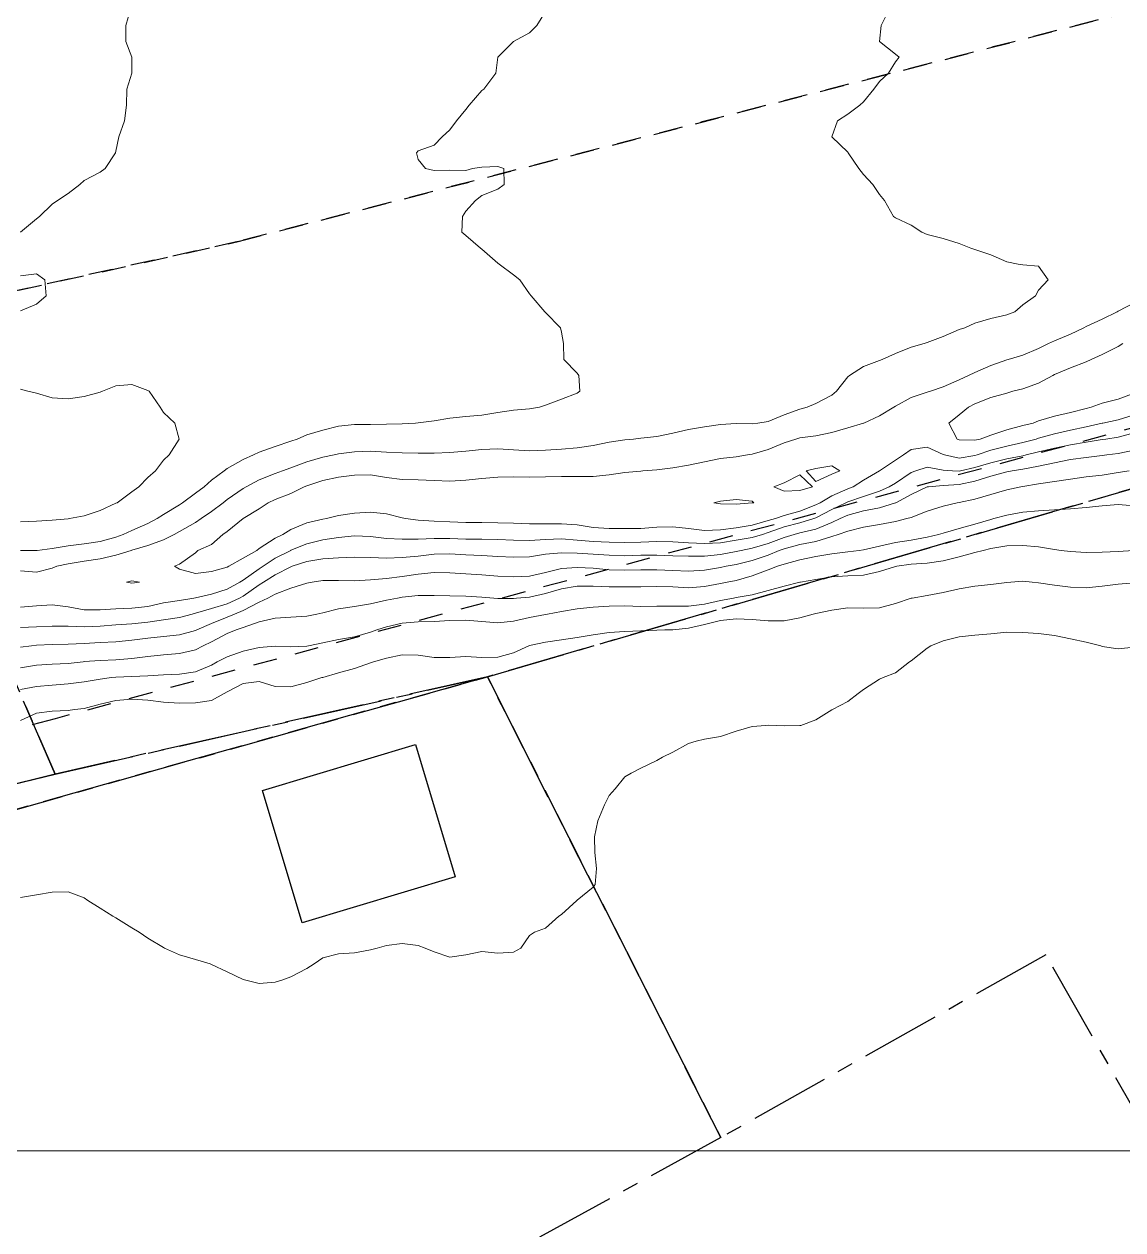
# Model space of a CAD drawing. Header units: centimetres. Extents: x 0 to 642158, y -847 to 649707.
# Drawn here: x 617580.86 to 617615.4, y 621084.89 to 621122.79 of the extents above; entities that cross this region are included whole.
import ezdxf

# ---------------------------------------------------------------- set-up
doc = ezdxf.new("R2010")
doc.units = ezdxf.units.CM
doc.header["$MEASUREMENT"] = 0
doc.linetypes.add('CENTERX2', pattern=[4, 2.5, -0.5, 0.5, -0.5])
doc.linetypes.add('JIS_02_0.7', pattern=[1.35, 0.75, -0.6])
for name, color, linetype, lineweight in [('MEV_grille', 254, 'Continuous', 9), ('WAL_parcellaire agricole', 7, 'JIS_02_0.7', 25), ('WAL_topographie 0.5', 253, 'Continuous', 20)]:
    doc.layers.add(name, color=color, linetype=linetype, lineweight=lineweight)
doc.layers.add('SPW_batiments', color=7, linetype='Continuous')
doc.layers.add('SPW_parcellaire cadastral', color=7, linetype='CENTERX2', lineweight=25, true_color=0xff0542)

# ---------------------------------------------------------------- blocks, each defined once
blk = doc.blocks.new('*U114')
at = {"layer": 'MEV_grille', "transparency": 33554687}
blk.add_lwpolyline([(-1338.461, 0), (1338.461, 0)], dxfattribs=at)
blk = doc.blocks.new('*U115')
at = {"layer": 'MEV_grille', "color": 0, "linetype": 'ByBlock', "lineweight": -2, "transparency": 16777216}
blk.add_blockref('*U114', (0, -1300), dxfattribs=at)

msp = doc.modelspace()

# ---------------------------------------------------------------- linework, layer by layer
at = {"layer": 'SPW_batiments'}
msp.add_lwpolyline([(617589.603, 621094.544), (617588.356, 621098.705), (617593.163, 621100.145), (617594.41, 621095.985), (617589.603, 621094.544)], dxfattribs=at)
at = {"layer": 'SPW_parcellaire cadastral'}
for points in [[(617538.237, 621199.46), (617592.196, 621217.455), (617645.679, 621116.604), (617635.583, 621112.981), (617621.517, 621109.888), (617595.424, 621102.277), (617581.841, 621099.219), (617538.237, 621199.46)], [(617538.237, 621199.46), (617581.841, 621099.219), (617549.441, 621091.194), (617513.087, 621090.2), (617490.744, 621161.536), (617488.605, 621168.331), (617485.609, 621177.591), (617515.448, 621190.015), (617538.237, 621199.46)], [(617595.424, 621102.277), (617621.517, 621109.888), (617635.583, 621112.981), (617645.539, 621095.061), (617620.374, 621080.547), (617612.978, 621093.539), (617602.765, 621087.791), (617595.424, 621102.277)], [(617490.091, 621092.931), (617513.087, 621090.2), (617549.441, 621091.194), (617581.841, 621099.219), (617595.424, 621102.277), (617564.249, 621093.504), (617549.086, 621088.582), (617528.392, 621086.69), (617480.518, 621088.112), (617457.76, 621092.256), (617490.091, 621092.931)], [(617564.249, 621093.504), (617595.424, 621102.277), (617602.765, 621087.791), (617592.493, 621082.147), (617600.315, 621068.351), (617583.188, 621058.863), (617578.975, 621066.199), (617571.135, 621080.808), (617564.249, 621093.504)]]:
    msp.add_lwpolyline(points, dxfattribs=at)
at = {"layer": 'WAL_parcellaire agricole'}
for points in [[(617721.396, 621168.036), (617718.834, 621146.973), (617704.834, 621139.972), (617679.836, 621129.969), (617644.838, 621117.965), (617581.84, 621100.958), (617563.418, 621096.083), (617532.309, 621092.109), (617481.799, 621094.913), (617463.342, 621096.144), (617450.14, 621094.49), (617443.443, 621090.541), (617438.243, 621090.441), (617434.143, 621089.54), (617429.644, 621085.54), (617425.044, 621083.839), (617422.244, 621084.839), (617413.142, 621102.738)], [(617413.228, 621107.04), (617421.575, 621104.22), (617424.591, 621105.439), (617441.341, 621107.941), (617461.341, 621107.443), (617494.841, 621106.281), (617524.34, 621105.784), (617553.006, 621108.287), (617587.588, 621115.958), (617629.004, 621126.63), (617667.668, 621140.134), (617721.396, 621168.036)], [(617721.396, 621168.036), (617667.668, 621140.134), (617629.004, 621126.63), (617587.588, 621115.958), (617553.006, 621108.287), (617524.34, 621105.784), (617494.841, 621106.281), (617461.341, 621107.443), (617441.341, 621107.941), (617424.591, 621105.439), (617421.575, 621104.22), (617413.228, 621107.04)]]:
    msp.add_lwpolyline(points, dxfattribs=at)
at = {"layer": 'WAL_topographie 0.5'}
for points in [[(617608.05, 621123.25), (617607.802, 621122.75), (617607.75, 621122.25), (617608.25, 621121.85), (617608.363, 621121.75), (617608.25, 621121.604), (617608.037, 621121.25), (617607.75, 621120.994), (617607.57, 621120.75), (617607.25, 621120.352), (617607.131, 621120.25), (617606.75, 621119.964), (617606.434, 621119.75), (617606.25, 621119.25), (617606.75, 621118.765), (617606.761, 621118.75), (617607.101, 621118.25), (617607.25, 621118.069), (617607.544, 621117.75), (617607.75, 621117.441), (617607.909, 621117.25), (617608.19, 621116.75), (617608.25, 621116.701), (617608.75, 621116.475), (617609.083, 621116.25), (617609.25, 621116.181), (617609.75, 621116.056), (617610.25, 621115.902), (617610.618, 621115.75), (617610.75, 621115.703), (617611.25, 621115.537), (617611.75, 621115.316), (617612.107, 621115.25), (617612.25, 621115.226), (617612.75, 621115.182), (617613.056, 621114.75), (617612.75, 621114.433), (617612.652, 621114.25), (617612.25, 621113.965), (617612, 621113.75), (617611.75, 621113.655), (617611.25, 621113.539), (617610.75, 621113.395), (617610.433, 621113.25), (617610.25, 621113.189), (617609.75, 621112.975), (617609.25, 621112.786), (617609.154, 621112.75), (617608.75, 621112.643), (617608.25, 621112.442), (617607.834, 621112.25), (617607.75, 621112.214), (617607.25, 621112.032), (617606.803, 621111.75), (617606.75, 621111.71), (617606.402, 621111.25), (617606.25, 621111.132), (617605.75, 621110.866), (617605.478, 621110.75), (617605.25, 621110.693), (617604.75, 621110.51), (617604.25, 621110.304), (617603.927, 621110.25), (617603.75, 621110.228), (617603.25, 621110.239), (617602.75, 621110.21), (617602.25, 621110.138), (617601.75, 621110.049), (617601.25, 621109.932), (617600.75, 621109.833), (617600.25, 621109.776), (617600.013, 621109.75), (617599.75, 621109.724), (617599.25, 621109.651), (617598.75, 621109.552), (617598.25, 621109.478), (617597.75, 621109.437), (617597.25, 621109.397), (617596.75, 621109.384), (617596.25, 621109.411), (617595.75, 621109.438), (617595.25, 621109.422), (617594.75, 621109.371), (617594.25, 621109.327), (617593.75, 621109.303), (617593.25, 621109.304), (617592.75, 621109.316), (617592.25, 621109.341), (617591.75, 621109.369), (617591.25, 621109.352), (617590.75, 621109.282), (617590.605, 621109.25), (617590.25, 621109.182), (617589.75, 621109.031), (617589.25, 621108.843), (617588.983, 621108.75), (617588.75, 621108.669), (617588.25, 621108.468), (617587.846, 621108.25), (617587.75, 621108.195), (617587.25, 621107.848), (617587.12, 621107.75), (617586.75, 621107.474), (617586.432, 621107.25), (617586.25, 621107.132), (617585.75, 621106.846), (617585.576, 621106.75), (617585.25, 621106.586), (617584.75, 621106.401), (617584.25, 621106.256), (617584.231, 621106.25), (617583.75, 621106.102), (617583.25, 621105.984), (617582.75, 621105.907), (617582.25, 621105.826), (617581.894, 621105.75), (617581.75, 621105.687), (617581.25, 621105.569), (617580.75, 621105.606)], [(617584.212, 621123.25), (617584.058, 621122.75), (617584.063, 621122.25), (617584.25, 621121.75), (617584.25, 621121.75), (617584.25, 621121.25), (617584.25, 621121.25), (617584.096, 621120.75), (617584.08, 621120.25), (617584.015, 621119.75), (617583.843, 621119.25), (617583.75, 621118.796), (617583.736, 621118.75), (617583.417, 621118.25), (617583.25, 621118.144), (617582.75, 621117.882), (617582.614, 621117.75), (617582.25, 621117.464), (617581.917, 621117.25), (617581.75, 621117.138), (617581.353, 621116.75), (617581.25, 621116.671), (617580.75, 621116.25)], [(617597.25, 621123.185), (617596.98, 621122.75), (617596.75, 621122.514), (617596.25, 621122.25), (617596.25, 621122.25), (617595.75, 621121.75), (617595.75, 621121.75), (617595.693, 621121.25), (617595.317, 621120.75), (617595.25, 621120.706), (617594.856, 621120.25), (617594.75, 621120.113), (617594.454, 621119.75), (617594.25, 621119.472), (617594.007, 621119.25), (617593.75, 621118.984), (617593.25, 621118.807), (617593.198, 621118.75), (617593.25, 621118.542), (617593.484, 621118.25), (617593.75, 621118.193), (617594.25, 621118.2), (617594.75, 621118.191), (617594.958, 621118.25), (617595.25, 621118.299), (617595.75, 621118.315), (617595.946, 621118.25), (617595.952, 621117.75), (617595.75, 621117.601), (617595.25, 621117.409), (617595.05, 621117.25), (617594.75, 621116.911), (617594.648, 621116.75), (617594.618, 621116.25), (617594.75, 621116.152), (617595.206, 621115.75), (617595.25, 621115.715), (617595.75, 621115.281), (617595.791, 621115.25), (617596.25, 621114.91), (617596.445, 621114.75), (617596.75, 621114.319), (617596.797, 621114.25), (617597.226, 621113.75), (617597.25, 621113.723), (617597.723, 621113.25), (617597.75, 621113.107), (617597.821, 621112.75), (617597.825, 621112.25), (617598.25, 621111.825), (617598.3, 621111.75), (617598.335, 621111.25), (617598.25, 621111.192), (617597.75, 621111.008), (617597.25, 621110.818), (617597.068, 621110.75), (617596.75, 621110.704), (617596.25, 621110.661), (617595.75, 621110.583), (617595.25, 621110.499), (617594.75, 621110.455), (617594.25, 621110.409), (617593.75, 621110.327), (617593.25, 621110.256), (617593.162, 621110.25), (617592.75, 621110.232), (617592.25, 621110.214), (617591.75, 621110.207), (617591.25, 621110.208), (617590.75, 621110.154), (617590.25, 621110.032), (617589.75, 621109.878), (617589.448, 621109.75), (617589.25, 621109.682), (617588.75, 621109.516), (617588.25, 621109.338), (617588.069, 621109.25), (617587.75, 621109.108), (617587.25, 621108.822), (617587.15, 621108.75), (617586.75, 621108.456), (617586.519, 621108.25), (617586.25, 621108.044), (617585.847, 621107.75), (617585.75, 621107.687), (617585.25, 621107.376), (617585.05, 621107.25), (617584.75, 621107.1), (617584.25, 621106.877), (617583.982, 621106.75), (617583.75, 621106.67), (617583.25, 621106.528), (617582.75, 621106.453), (617582.25, 621106.396), (617581.75, 621106.311), (617581.27, 621106.25), (617581.25, 621106.248), (617580.75, 621106.243)], [(617580.75, 621114.88), (617581.25, 621114.947), (617581.511, 621114.75), (617581.561, 621114.25), (617581.25, 621113.986), (617580.75, 621113.776)], [(617615.75, 621114.036), (617615.25, 621113.766), (617615.219, 621113.75), (617614.75, 621113.521), (617614.25, 621113.289), (617614.176, 621113.25), (617613.75, 621113.05), (617613.25, 621112.839), (617613.065, 621112.75), (617612.75, 621112.601), (617612.25, 621112.391), (617611.796, 621112.25), (617611.75, 621112.236), (617611.25, 621112.061), (617610.75, 621111.846), (617610.549, 621111.75), (617610.25, 621111.616), (617609.75, 621111.39), (617609.351, 621111.25), (617609.25, 621111.22), (617608.75, 621111.054), (617608.25, 621110.783), (617608.199, 621110.75), (617607.75, 621110.483), (617607.253, 621110.25), (617607.25, 621110.249), (617606.75, 621110.102), (617606.25, 621109.958), (617605.75, 621109.855), (617605.25, 621109.786), (617605.124, 621109.75), (617604.75, 621109.634), (617604.25, 621109.423), (617603.75, 621109.271), (617603.597, 621109.25), (617603.25, 621109.195), (617602.75, 621109.137), (617602.25, 621109.038), (617601.75, 621108.926), (617601.25, 621108.849), (617600.75, 621108.786), (617600.313, 621108.75), (617600.25, 621108.745), (617599.75, 621108.701), (617599.25, 621108.622), (617598.75, 621108.57), (617598.25, 621108.569), (617597.75, 621108.576), (617597.25, 621108.558), (617596.75, 621108.55), (617596.25, 621108.561), (617595.75, 621108.557), (617595.25, 621108.514), (617594.75, 621108.454), (617594.25, 621108.425), (617593.75, 621108.445), (617593.25, 621108.472), (617592.75, 621108.476), (617592.25, 621108.537), (617591.75, 621108.628), (617591.25, 621108.616), (617590.75, 621108.551), (617590.25, 621108.452), (617589.75, 621108.282), (617589.669, 621108.25), (617589.25, 621108.039), (617588.75, 621107.851), (617588.533, 621107.75), (617588.25, 621107.561), (617587.75, 621107.25), (617587.75, 621107.25), (617587.25, 621106.848), (617587.113, 621106.75), (617586.75, 621106.44), (617586.329, 621106.25), (617586.25, 621106.176), (617585.75, 621105.814), (617585.595, 621105.75), (617585.75, 621105.662), (617586.25, 621105.525), (617586.75, 621105.589), (617587.25, 621105.725), (617587.301, 621105.75), (617587.75, 621106.009), (617588.182, 621106.25), (617588.25, 621106.305), (617588.75, 621106.639), (617588.994, 621106.75), (617589.25, 621106.908), (617589.75, 621107.112), (617590.25, 621107.231), (617590.365, 621107.25), (617590.75, 621107.342), (617591.25, 621107.424), (617591.75, 621107.45), (617592.25, 621107.398), (617592.75, 621107.274), (617592.853, 621107.25), (617593.25, 621107.205), (617593.75, 621107.173), (617594.25, 621107.147), (617594.75, 621107.131), (617595.25, 621107.127), (617595.75, 621107.12), (617596.25, 621107.105), (617596.75, 621107.086), (617597.25, 621107.082), (617597.75, 621107.088), (617598.25, 621107.055), (617598.75, 621106.973), (617599.25, 621106.939), (617599.75, 621106.934), (617600.25, 621106.938), (617600.75, 621106.977), (617601.25, 621106.987), (617601.75, 621106.936), (617602.25, 621106.879), (617602.75, 621106.895), (617603.25, 621106.964), (617603.75, 621107.047), (617604.25, 621107.185), (617604.481, 621107.25), (617604.75, 621107.346), (617605.25, 621107.486), (617605.75, 621107.679), (617605.885, 621107.75), (617606.25, 621107.963), (617606.75, 621108.181), (617606.927, 621108.25), (617607.25, 621108.456), (617607.75, 621108.75), (617607.75, 621108.75), (617608.25, 621109.087), (617608.507, 621109.25), (617608.75, 621109.418), (617609.25, 621109.496), (617609.75, 621109.267), (617609.794, 621109.25), (617610.25, 621109.145), (617610.75, 621109.229), (617610.818, 621109.25), (617611.25, 621109.398), (617611.75, 621109.526), (617612.25, 621109.645), (617612.67, 621109.75), (617612.75, 621109.774), (617613.25, 621109.912), (617613.75, 621110.028), (617614.25, 621110.135), (617614.75, 621110.246), (617614.771, 621110.25), (617615.25, 621110.355), (617615.75, 621110.514)], [(617615.401, 621112.75), (617615.25, 621112.662), (617614.75, 621112.407), (617614.406, 621112.25), (617614.25, 621112.178), (617613.75, 621111.993), (617613.25, 621111.775), (617613.202, 621111.75), (617612.75, 621111.508), (617612.25, 621111.333), (617611.941, 621111.25), (617611.75, 621111.191), (617611.25, 621111.053), (617610.75, 621110.86), (617610.547, 621110.75), (617610.25, 621110.506), (617609.929, 621110.25), (617610.196, 621109.75), (617610.25, 621109.726), (617610.75, 621109.715)], [(617580.75, 621111.314), (617580.984, 621111.25), (617581.25, 621111.188), (617581.75, 621111.049), (617582.25, 621111.015), (617582.75, 621111.083), (617583.25, 621111.219), (617583.33, 621111.25), (617583.75, 621111.422), (617584.25, 621111.463), (617584.75, 621111.281), (617584.791, 621111.25), (617585.139, 621110.75), (617585.25, 621110.583), (617585.598, 621110.25), (617585.736, 621109.75), (617585.419, 621109.25), (617585.25, 621109.083), (617584.989, 621108.75), (617584.75, 621108.54), (617584.474, 621108.25), (617584.25, 621108.091), (617583.791, 621107.75), (617583.75, 621107.731), (617583.25, 621107.509), (617582.75, 621107.333), (617582.29, 621107.25), (617582.25, 621107.247), (617581.75, 621107.204), (617581.25, 621107.168), (617580.75, 621107.153)], [(617610.75, 621109.715), (617610.91, 621109.75), (617611.25, 621109.875), (617611.75, 621110.041), (617612.25, 621110.176), (617612.578, 621110.25), (617612.75, 621110.321), (617613.25, 621110.469), (617613.75, 621110.581), (617614.25, 621110.708), (617614.407, 621110.75), (617614.75, 621110.874), (617615.25, 621111), (617615.75, 621111.194)], [(617580.75, 621104.463), (617581.25, 621104.512), (617581.75, 621104.541), (617582.25, 621104.481), (617582.75, 621104.381), (617583.25, 621104.377), (617583.75, 621104.418), (617584.25, 621104.43), (617584.75, 621104.488), (617585.25, 621104.603), (617585.75, 621104.68), (617586.194, 621104.75), (617586.25, 621104.76), (617586.75, 621104.876), (617587.25, 621105.033), (617587.641, 621105.25), (617587.75, 621105.319), (617588.25, 621105.667), (617588.376, 621105.75), (617588.75, 621106.004), (617589.244, 621106.25), (617589.25, 621106.254), (617589.75, 621106.46), (617590.25, 621106.578), (617590.75, 621106.652), (617591.25, 621106.704), (617591.75, 621106.682), (617592.25, 621106.628), (617592.75, 621106.601), (617593.25, 621106.606), (617593.75, 621106.623), (617594.25, 621106.619), (617594.75, 621106.607), (617595.25, 621106.603), (617595.75, 621106.594), (617596.25, 621106.569), (617596.75, 621106.564), (617597.25, 621106.596), (617597.75, 621106.609), (617598.25, 621106.572), (617598.75, 621106.525), (617599.25, 621106.507), (617599.75, 621106.498), (617600.25, 621106.505), (617600.75, 621106.527), (617601.25, 621106.517), (617601.75, 621106.489), (617602.25, 621106.466), (617602.75, 621106.491), (617603.25, 621106.567), (617603.75, 621106.656), (617604.075, 621106.75), (617604.25, 621106.808), (617604.75, 621106.988), (617605.25, 621107.114), (617605.682, 621107.25), (617605.75, 621107.277), (617606.25, 621107.538), (617606.688, 621107.75), (617606.75, 621107.78), (617607.25, 621107.944), (617607.75, 621108.111), (617608.052, 621108.25), (617608.25, 621108.367), (617608.75, 621108.701), (617608.889, 621108.75), (617609.25, 621108.861), (617609.75, 621108.772), (617610.045, 621108.75), (617610.25, 621108.737), (617610.301, 621108.75), (617610.75, 621108.853), (617611.25, 621109.007), (617611.75, 621109.123), (617612.25, 621109.226), (617612.355, 621109.25), (617612.75, 621109.343), (617613.25, 621109.465), (617613.75, 621109.572), (617614.25, 621109.654), (617614.75, 621109.732), (617614.868, 621109.75), (617615.25, 621109.811), (617615.75, 621109.941)], [(617580.75, 621103.826), (617581.25, 621103.846), (617581.75, 621103.873), (617582.25, 621103.869), (617582.75, 621103.847), (617583.25, 621103.865), (617583.75, 621103.906), (617584.25, 621103.943), (617584.75, 621103.995), (617585.25, 621104.069), (617585.75, 621104.144), (617586.146, 621104.25), (617586.25, 621104.275), (617586.75, 621104.426), (617587.25, 621104.569), (617587.636, 621104.75), (617587.75, 621104.815), (617588.25, 621105.163), (617588.386, 621105.25), (617588.75, 621105.484), (617589.25, 621105.736), (617589.29, 621105.75), (617589.75, 621105.897), (617590.25, 621105.983), (617590.75, 621106.015), (617591.25, 621106.039), (617591.75, 621106.023), (617592.25, 621106.004), (617592.75, 621106.023), (617593.25, 621106.072), (617593.75, 621106.128), (617594.25, 621106.139), (617594.75, 621106.113), (617595.25, 621106.088), (617595.75, 621106.059), (617596.25, 621106.032), (617596.75, 621106.051), (617597.25, 621106.127), (617597.75, 621106.177), (617598.25, 621106.163), (617598.75, 621106.132), (617599.25, 621106.103), (617599.75, 621106.083), (617600.25, 621106.096), (617600.75, 621106.104), (617601.25, 621106.078), (617601.75, 621106.065), (617602.25, 621106.071), (617602.75, 621106.116), (617603.25, 621106.213), (617603.4, 621106.25), (617603.75, 621106.321), (617604.25, 621106.466), (617604.75, 621106.654), (617605.07, 621106.75), (617605.25, 621106.799), (617605.75, 621106.917), (617606.25, 621107.126), (617606.511, 621107.25), (617606.75, 621107.361), (617607.25, 621107.495), (617607.75, 621107.593), (617608.25, 621107.745), (617608.262, 621107.75), (617608.75, 621108.004), (617609.25, 621108.244), (617609.294, 621108.25), (617609.75, 621108.293), (617610.25, 621108.322), (617610.75, 621108.426), (617611.25, 621108.586), (617611.75, 621108.717), (617611.92, 621108.75), (617612.25, 621108.8), (617612.75, 621108.893), (617613.25, 621108.998), (617613.75, 621109.104), (617614.25, 621109.172), (617614.75, 621109.229), (617614.891, 621109.25), (617615.25, 621109.297), (617615.75, 621109.404)], [(617580.75, 621103.21), (617581.095, 621103.25), (617581.25, 621103.266), (617581.75, 621103.287), (617582.25, 621103.303), (617582.75, 621103.328), (617583.25, 621103.351), (617583.75, 621103.374), (617584.25, 621103.426), (617584.75, 621103.493), (617585.25, 621103.546), (617585.75, 621103.596), (617586.25, 621103.729), (617586.292, 621103.75), (617586.75, 621103.952), (617587.25, 621104.149), (617587.477, 621104.25), (617587.75, 621104.362), (617588.25, 621104.626), (617588.521, 621104.75), (617588.75, 621104.874), (617589.25, 621105.067), (617589.75, 621105.217), (617589.917, 621105.25), (617590.25, 621105.299), (617590.75, 621105.306), (617591.25, 621105.298), (617591.75, 621105.325), (617592.25, 621105.368), (617592.75, 621105.431), (617593.25, 621105.506), (617593.75, 621105.552), (617594.25, 621105.546), (617594.75, 621105.515), (617595.25, 621105.481), (617595.75, 621105.442), (617596.25, 621105.414), (617596.75, 621105.441), (617597.25, 621105.557), (617597.75, 621105.677), (617598.25, 621105.715), (617598.75, 621105.689), (617599.25, 621105.643), (617599.75, 621105.624), (617600.25, 621105.641), (617600.75, 621105.643), (617601.25, 621105.616), (617601.75, 621105.599), (617602.25, 621105.63), (617602.75, 621105.709), (617602.929, 621105.75), (617603.25, 621105.81), (617603.75, 621105.932), (617604.25, 621106.097), (617604.601, 621106.25), (617604.75, 621106.303), (617605.25, 621106.435), (617605.75, 621106.531), (617606.25, 621106.682), (617606.447, 621106.75), (617606.75, 621106.858), (617607.25, 621106.976), (617607.75, 621107.065), (617608.25, 621107.159), (617608.614, 621107.25), (617608.75, 621107.289), (617609.25, 621107.479), (617609.75, 621107.642), (617610.19, 621107.75), (617610.25, 621107.76), (617610.75, 621107.86), (617611.25, 621108.005), (617611.75, 621108.156), (617612.189, 621108.25), (617612.25, 621108.26), (617612.75, 621108.34), (617613.25, 621108.415), (617613.75, 621108.491), (617614.25, 621108.56), (617614.75, 621108.619), (617615.25, 621108.695), (617615.601, 621108.75)], [(617605.25, 621108.134), (617605.646, 621108.25), (617605.25, 621108.62), (617604.75, 621108.377), (617604.433, 621108.25), (617604.75, 621108.111), (617605.25, 621108.134)], [(617606.25, 621108.644), (617606.503, 621108.75), (617606.25, 621108.906), (617605.75, 621108.82), (617605.449, 621108.75), (617605.75, 621108.414), (617606.25, 621108.644)], [(617603.75, 621107.74), (617603.802, 621107.75), (617603.75, 621107.794), (617603.25, 621107.851), (617602.75, 621107.802), (617602.539, 621107.75), (617602.75, 621107.712), (617603.25, 621107.702), (617603.75, 621107.74)], [(617580.75, 621102.56), (617581.25, 621102.638), (617581.75, 621102.67), (617582.25, 621102.699), (617582.721, 621102.75), (617582.75, 621102.753), (617583.25, 621102.791), (617583.75, 621102.811), (617584.25, 621102.852), (617584.75, 621102.919), (617585.25, 621102.971), (617585.75, 621103.013), (617586.25, 621103.129), (617586.497, 621103.25), (617586.75, 621103.373), (617587.25, 621103.633), (617587.526, 621103.75), (617587.75, 621103.829), (617588.25, 621104.005), (617588.75, 621104.115), (617589.25, 621104.147), (617589.75, 621104.185), (617590.069, 621104.25), (617590.25, 621104.292), (617590.75, 621104.417), (617591.25, 621104.483), (617591.75, 621104.574), (617592.25, 621104.681), (617592.604, 621104.75), (617592.75, 621104.775), (617593.25, 621104.836), (617593.75, 621104.83), (617594.25, 621104.819), (617594.75, 621104.816), (617595.25, 621104.776), (617595.628, 621104.75), (617595.75, 621104.741), (617596.25, 621104.742), (617596.342, 621104.75), (617596.75, 621104.783), (617597.25, 621104.894), (617597.75, 621105.045), (617598.25, 621105.124), (617598.75, 621105.123), (617599.25, 621105.107), (617599.75, 621105.104), (617600.25, 621105.109), (617600.75, 621105.118), (617601.25, 621105.109), (617601.75, 621105.078), (617602.25, 621105.114), (617602.75, 621105.21), (617602.957, 621105.25), (617603.25, 621105.306), (617603.75, 621105.446), (617604.25, 621105.635), (617604.539, 621105.75), (617604.75, 621105.82), (617605.25, 621105.957), (617605.75, 621106.055), (617606.25, 621106.147), (617606.75, 621106.21), (617607.114, 621106.25), (617607.25, 621106.266), (617607.75, 621106.387), (617608.25, 621106.5), (617608.75, 621106.576), (617609.25, 621106.663), (617609.606, 621106.75), (617609.75, 621106.789), (617610.25, 621106.938), (617610.75, 621107.079), (617611.25, 621107.224), (617611.343, 621107.25), (617611.75, 621107.362), (617612.25, 621107.451), (617612.75, 621107.496), (617613.25, 621107.529), (617613.75, 621107.556), (617614.25, 621107.594), (617614.75, 621107.65), (617615.25, 621107.694), (617615.75, 621107.646)], [(617580.75, 621101.877), (617581.25, 621101.967), (617581.75, 621102.016), (617582.25, 621102.055), (617582.75, 621102.118), (617583.25, 621102.206), (617583.616, 621102.25), (617583.75, 621102.263), (617584.25, 621102.287), (617584.75, 621102.312), (617585.25, 621102.336), (617585.75, 621102.357), (617586.25, 621102.433), (617586.75, 621102.645), (617586.934, 621102.75), (617587.25, 621102.902), (617587.75, 621103.086), (617588.25, 621103.196), (617588.75, 621103.242), (617589.25, 621103.223), (617589.75, 621103.237), (617589.806, 621103.25), (617590.25, 621103.342), (617590.75, 621103.448), (617591.25, 621103.533), (617591.75, 621103.677), (617591.949, 621103.75), (617592.25, 621103.852), (617592.75, 621103.96), (617593.25, 621104.006), (617593.75, 621104.017), (617594.25, 621104.045), (617594.75, 621104.06), (617595.25, 621104.01), (617595.75, 621103.97), (617596.25, 621104.027), (617596.75, 621104.138), (617597.25, 621104.237), (617597.32, 621104.25), (617597.75, 621104.328), (617598.25, 621104.411), (617598.75, 621104.468), (617599.25, 621104.5), (617599.75, 621104.503), (617600.25, 621104.49), (617600.75, 621104.492), (617601.25, 621104.494), (617601.75, 621104.492), (617602.25, 621104.563), (617602.75, 621104.679), (617603.157, 621104.75), (617603.25, 621104.766), (617603.75, 621104.856), (617604.25, 621104.985), (617604.75, 621105.124), (617605.25, 621105.247), (617605.267, 621105.25), (617605.75, 621105.337), (617606.25, 621105.415), (617606.75, 621105.446), (617607.25, 621105.476), (617607.75, 621105.586), (617608.25, 621105.743), (617608.294, 621105.75), (617608.75, 621105.812), (617609.25, 621105.849), (617609.75, 621105.924), (617610.25, 621106.051), (617610.75, 621106.189), (617611.005, 621106.25), (617611.25, 621106.308), (617611.75, 621106.396), (617612.25, 621106.408), (617612.75, 621106.359), (617613.25, 621106.279), (617613.456, 621106.25), (617613.75, 621106.213), (617614.25, 621106.187), (617614.75, 621106.19), (617615.25, 621106.217), (617615.731, 621106.25)], [(617580.75, 621100.902), (617581.25, 621101.136), (617581.75, 621101.197), (617582.25, 621101.213), (617582.446, 621101.25), (617582.75, 621101.284), (617583.25, 621101.414), (617583.75, 621101.531), (617584.25, 621101.571), (617584.75, 621101.539), (617585.25, 621101.478), (617585.75, 621101.451), (617586.25, 621101.455), (617586.75, 621101.534), (617587.149, 621101.75), (617587.25, 621101.803), (617587.75, 621102.062), (617588.25, 621102.128), (617588.75, 621101.973), (617589.25, 621101.962), (617589.75, 621102.098), (617590.222, 621102.25), (617590.25, 621102.257), (617590.75, 621102.397), (617591.25, 621102.533), (617591.75, 621102.715), (617591.849, 621102.75), (617592.25, 621102.862), (617592.75, 621102.964), (617593.25, 621102.955), (617593.75, 621102.88), (617594.25, 621102.885), (617594.75, 621102.92), (617595.25, 621102.882), (617595.75, 621102.899), (617596.25, 621103.031), (617596.727, 621103.25), (617596.75, 621103.257), (617597.25, 621103.37), (617597.75, 621103.442), (617598.25, 621103.513), (617598.75, 621103.595), (617599.25, 621103.672), (617599.75, 621103.702), (617600.25, 621103.723), (617600.75, 621103.746), (617601, 621103.75), (617601.25, 621103.753), (617601.75, 621103.802), (617602.25, 621103.917), (617602.75, 621104.049), (617603.25, 621104.104), (617603.75, 621104.074), (617604.25, 621104.031), (617604.75, 621104.038), (617605.25, 621104.131), (617605.663, 621104.25), (617605.75, 621104.268), (617606.25, 621104.37), (617606.75, 621104.44), (617607.25, 621104.434), (617607.75, 621104.446), (617608.25, 621104.579), (617608.75, 621104.745), (617608.774, 621104.75), (617609.25, 621104.833), (617609.75, 621104.928), (617610.25, 621105.041), (617610.75, 621105.125), (617611.25, 621105.175), (617611.75, 621105.24), (617611.875, 621105.25), (617612.25, 621105.278), (617612.55, 621105.25), (617612.75, 621105.228), (617613.25, 621105.154), (617613.75, 621105.093), (617614.25, 621105.072), (617614.75, 621105.125), (617615.25, 621105.193), (617615.75, 621105.228)], [(617584.25, 621105.221), (617584.488, 621105.25), (617584.25, 621105.296), (617584.08, 621105.25), (617584.25, 621105.221)], [(617580.75, 621095.337), (617581.25, 621095.422), (617581.75, 621095.505), (617582.25, 621095.521), (617582.75, 621095.324), (617582.864, 621095.25), (617583.25, 621095), (617583.655, 621094.75), (617583.75, 621094.699), (617584.25, 621094.391), (617584.479, 621094.25), (617584.75, 621094.064), (617585.25, 621093.765), (617585.281, 621093.75), (617585.75, 621093.542), (617586.25, 621093.395), (617586.708, 621093.25), (617586.75, 621093.235), (617587.25, 621093), (617587.75, 621092.765), (617587.792, 621092.75), (617588.25, 621092.635), (617588.75, 621092.674), (617589, 621092.75), (617589.25, 621092.841), (617589.75, 621093.112), (617589.982, 621093.25), (617590.25, 621093.447), (617590.75, 621093.565), (617591.25, 621093.601), (617591.75, 621093.691), (617591.958, 621093.75), (617592.25, 621093.835), (617592.75, 621093.898), (617593.25, 621093.83), (617593.469, 621093.75), (617593.75, 621093.628), (617594.25, 621093.461), (617594.75, 621093.541), (617595.25, 621093.644), (617595.75, 621093.589), (617596.25, 621093.625), (617596.472, 621093.75), (617596.75, 621094.15), (617596.906, 621094.25), (617597.25, 621094.375), (617597.673, 621094.75), (617597.75, 621094.805), (617598.24, 621095.25), (617598.25, 621095.258), (617598.75, 621095.668), (617598.81, 621095.75), (617598.856, 621096.25), (617598.798, 621096.75), (617598.788, 621097.25), (617598.893, 621097.75), (617599.108, 621098.25), (617599.25, 621098.548), (617599.443, 621098.75), (617599.75, 621099.136), (617599.94, 621099.25), (617600.25, 621099.401), (617600.75, 621099.65), (617600.932, 621099.75), (617601.25, 621099.909), (617601.75, 621100.181), (617601.985, 621100.25), (617602.25, 621100.312), (617602.75, 621100.396), (617603.25, 621100.571), (617603.75, 621100.715), (617604.179, 621100.75), (617604.25, 621100.758), (617604.5, 621100.75), (617604.75, 621100.74), (617605.25, 621100.743), (617605.273, 621100.75), (617605.75, 621100.919), (617606.25, 621101.236), (617606.272, 621101.25), (617606.75, 621101.497), (617607.081, 621101.75), (617607.25, 621101.879), (617607.75, 621102.204), (617607.86, 621102.25), (617608.25, 621102.402), (617608.695, 621102.75), (617608.75, 621102.783), (617609.25, 621103.177), (617609.361, 621103.25), (617609.75, 621103.412), (617610.25, 621103.529), (617610.75, 621103.587), (617611.25, 621103.629), (617611.75, 621103.675), (617612.25, 621103.669), (617612.75, 621103.643), (617613.25, 621103.571), (617613.75, 621103.47), (617614.25, 621103.365), (617614.702, 621103.25), (617614.75, 621103.229), (617615.25, 621103.154), (617615.75, 621103.205)]]:
    msp.add_lwpolyline(points, dxfattribs=at)

# ---------------------------------------------------------------- block references
at = {"layer": 'MEV_grille', "transparency": 33554687}
msp.add_blockref('*U115', (616669.481, 622387.381), dxfattribs=at)

doc.saveas('drawing.dxf')
